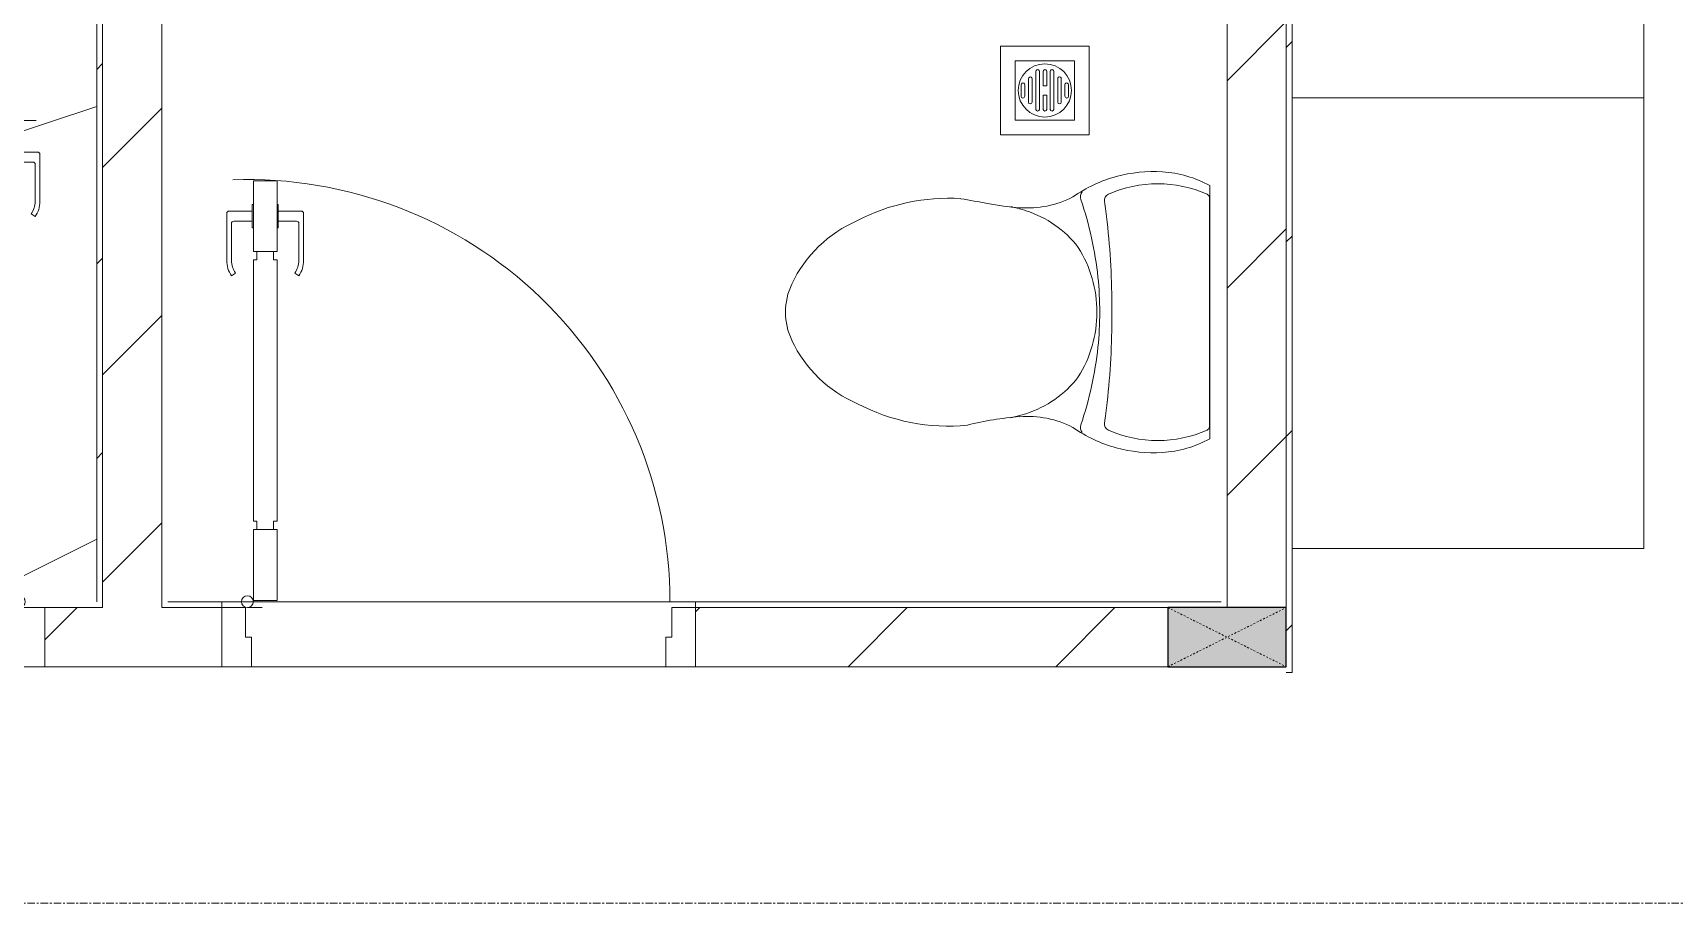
# Model space of a CAD drawing. Header units: millimetres. Extents: x 5121 to 246734, y -48180 to 129206.
# Drawn here: x 63935 to 66708, y 28437 to 29909 of the extents above; entities that cross this region are included whole.
import ezdxf

# ---------------------------------------------------------------- set-up
doc = ezdxf.new("R2010")
doc.units = ezdxf.units.MM
doc.linetypes.add('Dash', pattern=[6, 3, -3])
doc.linetypes.add('Grid Line', pattern=[22.225, 12.7, -3.175, 3.175, -3.175])
for name, color, linetype, lineweight in [('0-1', 7, 'Continuous', 5), ('A-DETL-GENF-1', 50, 'Continuous', 9), ('A-DOOR-1', 253, 'Continuous', 9), ('A-DOOR-2', 50, 'Continuous', 9), ('A-FLOR-1', 50, 'Continuous', 9), ('A-FLOR-PATT-1', 9, 'Continuous', 9), ('A-WALL-1', 250, 'Continuous', 18), ('A-WALL-2', 50, 'Continuous', 9), ('A-WALL-PATT-1', 9, 'Continuous', 9), ('A-WALL-PATT-2', 50, 'Continuous', 9), ('I-FURN', 30, 'Continuous', 9), ('I-FURN-1', 253, 'Continuous', 9), ('I-WALL-1', 50, 'Continuous', 9), ('M-EQPM-1', 253, 'Continuous', 9), ('P-SANR-FIXT-1', 253, 'Continuous', 9), ('S-COLS-2', 10, 'Continuous', 25), ('S-COLS-3', 50, 'Continuous', 9), ('S-COLS-4', 253, 'Continuous', 9), ('S-COLS-HDLN-1', 50, 'Dash', 9), ('S-GRID-1', 1, 'Grid Line', 9)]:
    doc.layers.add(name, color=color, linetype=linetype, lineweight=lineweight)
pattern_1 = [(45, (0, 0), (-175.3625, 175.3625), [])]
pattern_2 = [(45, (0, 0), (-164.4023, 164.4023), [])]

# ---------------------------------------------------------------- blocks, each defined once
blk = doc.blocks.new('DOOR_CW_01 CANH MO-PANEL KINH - DIW_01-900x2200-CỬA GỖ VÂN LAMINATE-553375-TKCS_MB TỔNG THỂ TẦNG 1')
at = {"layer": 'A-DETL-GENF-1'}
for p, q in [((-397, -182), (-397, -62)), ((-397, -62), (-357, -62)), ((-357, -62), (-357, -182)), ((-357, -182), (-397, -182)), ((-391, -196), (-391, -182)), ((-391, -182), (-363, -182)), ((-363, -182), (-363, -196)), ((-397, -196), (-391, -196)), ((-397, -738), (-397, -196)), ((-357, -196), (-363, -196)), ((-357, -196), (-357, -738)), ((-433.9, -711.2), (-427.3, -715.8)), ((-320.1, -711.2), (-326.7, -715.8)), ((-442, -737), (-442, -816.5)), ((-434, -799.5), (-434, -737)), ((-397, -738), (-391, -738)), ((-391, -752), (-391, -738)), ((-357, -738), (-363, -738)), ((-363, -738), (-363, -752)), ((-320, -799.5), (-320, -737)), ((-312, -737), (-312, -816.5)), ((-357, -752), (-397, -752)), ((-397, -752), (-397, -872)), ((-363, -752), (-391, -752)), ((-357, -872), (-357, -752)), ((-399, -803.5), (-430, -803.5)), ((-399, -792.2), (-399, -831.8)), ((-397, -792.2), (-399, -792.2)), ((-397, -792.2), (-397, -831.8)), ((-357, -792.2), (-357, -831.8)), ((-357, -792.2), (-355, -792.2)), ((-355, -792.2), (-355, -831.8)), ((-355, -803.5), (-324, -803.5)), ((-399, -820.5), (-438, -820.5)), ((-399, -831.8), (-397, -831.8)), ((-355, -831.8), (-357, -831.8)), ((-355, -820.5), (-316, -820.5)), ((-397, -872), (-357, -872))]:
    blk.add_line(p, q, dxfattribs=at)
blk.add_circle((-407, -60), 10, dxfattribs=at)
for centre, radius, start, end in [((-407, -60), 814, 268, 0), ((-397, -737), 45, 145, 180), ((-397, -737), 37, 145, 180), ((-357, -737), 37, 0, 35), ((-357, -737), 45, 360, 35), ((-430, -799.5), 4, 180, 270), ((-324, -799.5), 4, 270, 0), ((-438, -816.5), 4, 180, 270), ((-316, -816.5), 4, 270, 0)]:
    blk.add_arc(centre, radius, start, end, dxfattribs=at)
at = {"layer": 'A-DOOR-2'}
for p, q in [((-450, -50), (-450, 50)), ((-450, 50), (-400, 50)), ((-400, 50), (-400, 0)), ((400, 0), (400, 50)), ((400, 50), (450, 50)), ((450, 50), (450, -50)), ((-410, 0), (-410, -50)), ((-400, 0), (-410, 0)), ((410, 0), (400, 0)), ((410, -50), (410, 0)), ((-410, -50), (-450, -50)), ((-407, -50), (-382, -50)), ((450, -50), (410, -50))]:
    blk.add_line(p, q, dxfattribs=at)
blk = doc.blocks.new('DOOR_CW_01 CANH MO-PANEL KINH - DIG_02-800x2200-CỬA NHÔM KÍNH-400864-TKCS_MB TỔNG THỂ TẦNG 1')
at = {"layer": 'A-DETL-GENF-1'}
for p, q in [((-347, 772), (-307, 772)), ((-347, 652), (-347, 772)), ((-307, 772), (-307, 652)), ((-349, 731.8), (-347, 731.8)), ((-349, 692.2), (-349, 731.8)), ((-347, 692.2), (-347, 731.8)), ((-307, 692.2), (-307, 731.8)), ((-305, 731.8), (-307, 731.8)), ((-305, 692.2), (-305, 731.8)), ((-392, 637), (-392, 716.5)), ((-349, 720.5), (-388, 720.5)), ((-384, 699.5), (-384, 637)), ((-349, 703.5), (-380, 703.5)), ((-305, 720.5), (-266, 720.5)), ((-305, 703.5), (-274, 703.5)), ((-270, 699.5), (-270, 637)), ((-262, 637), (-262, 716.5)), ((-347, 692.2), (-349, 692.2)), ((-307, 692.2), (-305, 692.2)), ((-307, 652), (-347, 652)), ((-347, 638), (-341, 638)), ((-347, 638), (-347, 196)), ((-313, 652), (-341, 652)), ((-341, 652), (-341, 638)), ((-313, 638), (-313, 652)), ((-307, 638), (-313, 638)), ((-307, 196), (-307, 638)), ((-383.9, 611.2), (-377.3, 615.8)), ((-270.1, 611.2), (-276.7, 615.8)), ((-347, 196), (-341, 196)), ((-341, 196), (-341, 182)), ((-307, 196), (-313, 196)), ((-313, 182), (-313, 196)), ((-307, 182), (-347, 182)), ((-347, 182), (-347, 62)), ((-341, 182), (-313, 182)), ((-307, 62), (-307, 182)), ((-347, 62), (-307, 62))]:
    blk.add_line(p, q, dxfattribs=at)
blk.add_circle((-357, 60), 10, dxfattribs=at)
for centre, radius, start, end in [((-357, 60), 714, 360, 92), ((-388, 716.5), 4, 90, 180), ((-380, 699.5), 4, 90, 180), ((-274, 699.5), 4, 0, 90), ((-266, 716.5), 4, 0, 90), ((-347, 637), 45, 180, 215), ((-347, 637), 37, 180, 215), ((-307, 637), 37, 325, 0), ((-307, 637), 45, 325, 0)]:
    blk.add_arc(centre, radius, start, end, dxfattribs=at)
at = {"layer": 'A-DOOR-2'}
for p, q in [((-360, 50), (-400, 50)), ((-400, 50), (-400, -50)), ((-360, 0), (-360, 50)), ((-357, 50), (-332, 50)), ((400, 50), (360, 50)), ((360, 50), (360, 0)), ((400, -50), (400, 50)), ((-350, 0), (-360, 0)), ((-350, -50), (-350, 0)), ((360, 0), (350, 0)), ((350, 0), (350, -50)), ((-400, -50), (-350, -50)), ((350, -50), (400, -50))]:
    blk.add_line(p, q, dxfattribs=at)
blk = doc.blocks.new('TOILET - TOILET-400871-TKCS_MB TỔNG THỂ TẦNG 1')
at = {"layer": 'P-SANR-FIXT-1'}
for p, q in [((-171.7, 330.3), (-178.6, 355.5)), ((171.7, 330.3), (178.6, 355.5)), ((214.2, 19), (-214.2, 19)), ((194, 19.9), (-194, 19.9))]:
    blk.add_line(p, q, dxfattribs=at)
for centre, radius, start, end in [((45.1, 528.6), 217.6, 115.2282, 156.7784), ((0, 624.4), 111.7, 64.7718, 115.2282), ((-45.1, 528.6), 217.6, 23.2216, 64.7718), ((137.1, 461.2), 329.8, 152.3122, 185.6513), ((-137.1, 461.2), 329.8, 356.3165, 27.6878), ((-719.2, 297.5), 544.3, 4.5441, 13.9464), ((-1948.3, 805.1), 2171.2, 349.1051, 350.319), ((719.2, 297.5), 544.3, 169.7121, 175.4559), ((-343.5, 327.4), 167.3, 332.62, 4.5441), ((343.5, 327.4), 167.3, 175.4559, 207.38), ((-0.4, 384), 179.5, 197.4036, 232.5964), ((0.4, 384), 179.5, 307.4036, 342.5964), ((-4, 115.7), 233.6, 144.7853, 164.7039), ((4, 115.7), 233.6, 15.2961, 35.2147), ((-195, 224.1), 13.8, 71.0073, 129.3276), ((0.6, 792.1), 586.9, 251.0073, 264.1678), ((0, 416), 206.1, 237.9268, 270), ((0, 416), 206.1, 270, 302.0732), ((-0.6, 792.1), 586.9, 275.8322, 288.9927), ((195, 224.1), 13.8, 50.6724, 108.9927), ((-189.1, 185.5), 11.7, 82.4212, 154.5895), ((178.9, 2951.3), 2778.4, 262.4212, 262.7649), ((-14.3, 1400.4), 1215.6, 262.593, 269.6026), ((0, 786.7), 581.5, 264.1678, 275.8322), ((14.3, 1400.4), 1215.6, 270.3974, 277.407), ((-178.9, 2951.3), 2778.4, 277.2351, 277.5788), ((189.1, 185.5), 11.7, 25.4105, 97.5788), ((1.9, 114.1), 239.7, 164.7039, 183.5487), ((-9.8, 107.2), 207.3, 156.2862, 203.7138), ((0, 3462.8), 3278, 269.6026, 270.3974), ((9.8, 107.2), 207.3, 336.2862, 23.7138), ((-1.9, 114.1), 239.7, 356.4513, 15.2961), ((-46.1, 111.1), 191.6, 183.5487, 208.7191), ((46.1, 111.1), 191.6, 331.2809, 356.4513), ((-193.7, 26.4), 6.48, 203.7138, 267.6832), ((193.7, 26.4), 6.48, 272.3168, 336.2862)]:
    blk.add_arc(centre, radius, start, end, dxfattribs=at)
blk = doc.blocks.new('HE BEP A - HE BEP A-V9-TKCS_MB TỔNG THỂ TẦNG 1')
at = {"layer": 'I-FURN'}
for p, q in [((3.5, 605.3), (3.5, 11)), ((765.9, 11), (765.9, 605.3)), ((765.9, 11), (765.9, 605.3)), ((3.5, 11), (765.9, 11)), ((4293.5, 11), (765.9, 11))]:
    blk.add_line(p, q, dxfattribs=at)
at = {"layer": 'I-FURN-1'}
for p, q in [((3.5, 605.3), (3.5, 11)), ((3.5, 11), (4293.5, 11))]:
    blk.add_line(p, q, dxfattribs=at)
blk = doc.blocks.new('THU NUOC - THU NUOC-V73-TKCS_MB TỔNG THỂ TẦNG 1')
at = {"layer": 'M-EQPM-1'}
for p, q in [((-66.3, -70.6), (-66.3, 79.4)), ((-66.3, 79.4), (83.7, 79.4)), ((83.7, 79.4), (83.7, -70.6)), ((58.7, 54.4), (-41.3, 54.4)), ((-41.3, 54.4), (-41.3, -45.6)), ((-11, 32.1), (28.5, 32.1)), ((-1.1, 44.5), (18.5, 44.5)), ((18.5, 38.5), (-1.1, 38.5)), ((58.7, -45.6), (58.7, 54.4)), ((-23.3, 19.6), (40.9, 19.6)), ((40.9, 13.6), (-23.3, 13.6)), ((-23.3, 7.2), (0.7, 7.2)), ((0.7, 1.2), (-23.3, 1.2)), ((28.5, 26.1), (-11, 26.1)), ((0.7, 7.2), (0.7, 1.2)), ((16.7, 1.2), (16.7, 7.2)), ((16.7, 7.2), (40.9, 7.2)), ((40.9, 1.2), (16.7, 1.2)), ((-23.3, -4.8), (40.9, -4.8)), ((40.9, -10.8), (-23.3, -10.8)), ((-11, -17.3), (28.5, -17.3)), ((28.5, -23.3), (-11, -23.3)), ((-41.3, -45.6), (58.7, -45.6)), ((-1.1, -29.6), (18.5, -29.6)), ((18.5, -35.6), (-1.1, -35.6)), ((83.7, -70.6), (-66.3, -70.6))]:
    blk.add_line(p, q, dxfattribs=at)
for centre, radius, start, end in [((8.7, 4.4), 45, 0, 180), ((8.7, 4.4), 45, 360, 180), ((-11, 29.1), 3, 90, 270), ((-1.1, 41.5), 3, 90, 270), ((18.5, 41.5), 3, 270, 90), ((28.5, 29.1), 3, 270, 90), ((8.7, 4.4), 45, 180, 0), ((8.7, 4.4), 45, 180, 360), ((-23.3, 16.6), 3, 90, 270), ((-23.3, 4.2), 3, 90, 270), ((40.9, 16.6), 3, 270, 90), ((40.9, 4.2), 3, 270, 90), ((-23.3, -7.8), 3, 90, 270), ((-11, -20.3), 3, 90, 270), ((28.5, -20.3), 3, 270, 90), ((40.9, -7.8), 3, 270, 90), ((-1.1, -32.6), 3, 90, 270), ((18.5, -32.6), 3, 270, 90)]:
    blk.add_arc(centre, radius, start, end, dxfattribs=at)
blk = doc.blocks.new('G1_SOF - BO TRU - 100x200-V74-TKCS_MB TỔNG THỂ TẦNG 1')
at = {"layer": 'S-COLS-3'}
blk.add_hatch(color=256, dxfattribs=at).paths.add_polyline_path([(50, -100), (50, 100), (-50, 100), (-50, -100), (-44.8, -100)])
at = {"layer": 'S-COLS-2'}
for p, q in [((50, 100), (-50, 100)), ((-50, 100), (-50, -100)), ((50, -100), (50, 100)), ((-50, -100), (50, -100))]:
    blk.add_line(p, q, dxfattribs=at)
at = {"layer": 'S-COLS-HDLN-1'}
for p, q in [((50, 100), (-50, -100)), ((-50, 100), (50, -100))]:
    blk.add_line(p, q, dxfattribs=at)
blk = doc.blocks.new('NCV_TKTC_TANG 1_rvt-1-TKCS_MB TỔNG THỂ TẦNG 1')
at = {"layer": 'A-FLOR-PATT-1'}
h = blk.add_hatch(dxfattribs=at)
h.set_pattern_fill('FP_5', color=256, style=0, pattern_type=2)
h.set_pattern_definition([(0, (0, 0), (2519.68, 629.92), [103.937, -1785.823, 103.937, -1785.823, -10078.72]), (0, (0, 0), (2519.68, 629.92), [-3779.52, 103.937, -3675.583, 103.937, -1785.823, -4409.44]), (0, (0, 0), (2519.68, 629.92), [-9448.8, 103.937, -1155.903, 103.937, -3045.663]), (120, (944.9, 314.96), (-1805.367, 1867.147), [103.937, -1785.823, 103.937, -11864.543]), (120, (944.9, 314.96), (-1805.367, 1867.147), [-1993.697, -1785.823, 103.937, -3675.583, -6299.2]), (120, (944.9, 314.96), (-1805.367, 1867.147), [-7559.04, 103.937, -1785.823, 103.937, -4305.503]), (120, (944.9, 314.96), (-1805.367, 1867.147), [-9552.737, -1155.903, 103.937, -3045.663]), (240, (1259.84, 1574.8), (-714.313, -2497.067), [103.937, -1785.823, 103.937, -11864.543]), (240, (1259.84, 1574.8), (-714.313, -2497.067), [-1993.697, -1785.823, 103.937, -3675.583, -6299.2]), (240, (1259.84, 1574.8), (-714.313, -2497.067), [-7559.04, 103.937, -1785.823, 103.937, -4305.503]), (240, (1259.84, 1574.8), (-714.313, -2497.067), [-9552.737, -1155.903, 103.937, -3045.663])])
h.paths.add_polyline_path([(62682.4, 28936.9), (64042.6, 28936.9), (64042.6, 32436.9), (64052.6, 32436.9), (64052.6, 33236.9), (64042.6, 33236.9), (64042.6, 33326.9), (62637.6, 33326.9), (62637.6, 32776.9), (61187.6, 32776.9), (61186.3, 32226.9), (61512.9, 32226.8), (61512.9, 31776.8), (63001.5, 31776.8), (63030.2, 31773), (63057, 31761.9), (63080, 31744.2), (63097.7, 31721.2), (63108.8, 31694.4), (63112.6, 31665.7), (63112.6, 30238.2), (63108.8, 30209.5), (63097.7, 30182.7), (63080, 30159.7), (63057, 30142), (63030.2, 30130.9), (63001.5, 30127.1), (61512.9, 30127.1), (61512.9, 29677.1), (61062.6, 29677.1), (61062.6, 28936.9), (62652.6, 28936.9)])
h = blk.add_hatch(dxfattribs=at)
h.set_pattern_fill('FP_4', color=256, style=0, pattern_type=2)
h.set_pattern_definition([(216.87, (516.46, 1291.15), (3873.4454, 2582.3069), [645.575, -5810.175]), (206.565, (1291.15, 903.8), (-1291.1515, -1291.149), [1443.55, -1443.55]), (198.435, (1291.15, 258.23), (-2582.2983, -1291.1527), [816.596, -3266.38])])
h.paths.add_polyline_path([(62682.4, 28936.9), (64042.6, 28936.9), (64042.6, 32436.9), (64052.6, 32436.9), (64052.6, 33236.9), (64042.6, 33236.9), (64042.6, 33326.9), (62637.6, 33326.9), (62637.6, 32776.9), (61187.6, 32776.9), (61186.3, 32226.9), (61512.9, 32226.8), (61512.9, 31776.8), (63001.5, 31776.8), (63030.2, 31773), (63057, 31761.9), (63080, 31744.2), (63097.7, 31721.2), (63108.8, 31694.4), (63112.6, 31665.7), (63112.6, 30238.2), (63108.8, 30209.5), (63097.7, 30182.7), (63080, 30159.7), (63057, 30142), (63030.2, 30130.9), (63001.5, 30127.1), (61512.9, 30127.1), (61512.9, 29677.1), (61062.6, 29677.1), (61062.6, 28936.9), (62652.6, 28936.9)])
at = {"layer": 'A-WALL-PATT-1'}
h = blk.add_hatch(dxfattribs=at)
h.set_pattern_fill('FP_2', color=256, style=0, pattern_type=2)
h.set_pattern_definition(pattern_1)
h.paths.add_polyline_path([(66000.1, 28936.9), (66052.6, 28936.9), (66052.6, 31236.9), (65952.6, 31236.9), (65952.6, 28936.9), (65964.7, 28936.9)])
h.paths.add_polyline_path([(65957.3, 31336.9), (66052.6, 31336.9), (66052.6, 33336.9), (65952.6, 33335.4), (65952.6, 31336.9)])
h = blk.add_hatch(dxfattribs=at)
h.set_pattern_fill('FP_2', color=256, style=0, pattern_type=2)
h.set_pattern_definition(pattern_1)
h.paths.add_polyline_path([(64057.1, 28936.9), (64152.6, 28936.9), (64152.6, 30886.9), (64052.6, 30886.9), (64053, 28936.9)])
h = blk.add_hatch(dxfattribs=at)
h.set_pattern_fill('FP_2', color=256, style=0, pattern_type=2)
h.set_pattern_definition(pattern_1)
h.paths.add_polyline_path([(64053, 28836.9), (64254.2, 28836.9), (64254.2, 28936.9), (63954.6, 28936.9), (63954.6, 28836.9), (64052.6, 28836.9)])
h.paths.add_polyline_path([(65500.7, 28836.9), (65852.6, 28836.9), (65852.6, 28936.9), (65054.2, 28936.9), (65054.2, 28836.9)])
h.paths.add_polyline_path([(61917.5, 28836.9), (62552.6, 28836.9), (62552.6, 28936.9), (61052.6, 28936.9), (61052.6, 28836.9), (61672.8, 28836.9)])
h.paths.add_polyline_path([(62752.6, 28836.9), (63054.6, 28836.9), (63054.6, 28936.9), (62752.6, 28936.9), (62752.6, 28861.8)])
at = {"layer": 'A-WALL-PATT-2'}
h = blk.add_hatch(dxfattribs=at)
h.set_pattern_fill('FP_10', color=256, style=0, pattern_type=2)
h.set_pattern_definition(pattern_2)
h.paths.add_polyline_path([(64052.6, 28936.9), (64052.6, 32436.9), (64042.6, 32436.9), (64042.6, 28936.9)])
h.paths.add_polyline_path([(64052.6, 33236.9), (64052.6, 33336.9), (64042.6, 33336.9), (64042.6, 33236.9)])
h = blk.add_hatch(dxfattribs=at)
h.set_pattern_fill('FP_10', color=256, style=0, pattern_type=2)
h.set_pattern_definition(pattern_2)
h.paths.add_polyline_path([(66053.6, 28826.9), (66062.6, 28826.9), (66062.6, 33326.9), (66052.6, 33326.9), (66052.6, 28826.9)])
at = {"layer": 'A-FLOR-1'}
blk.add_line((65004.2, 28836.9), (64304.2, 28836.9), dxfattribs=at)
at = {"layer": 'A-WALL-1'}
for p, q in [((66062.6, 28826.9), (66062.6, 33326.9)), ((64042.6, 32436.9), (64042.6, 28946.9)), ((64052.6, 28936.9), (64052.6, 31336.9)), ((65952.6, 31236.9), (65952.6, 28936.9)), ((66052.6, 28936.9), (66052.6, 31236.9)), ((66052.6, 31236.9), (66052.6, 28936.9)), ((64052.6, 30886.9), (64052.6, 28936.9)), ((64152.6, 28936.9), (64152.6, 30886.9)), ((64052.6, 28936.9), (64042.6, 28936.9)), ((64042.6, 28936.9), (64052.6, 28936.9)), ((64162.6, 28936.9), (64152.6, 28936.9)), ((64254.2, 28946.9), (64162.6, 28946.9)), ((64254.2, 28936.9), (64254.2, 28946.9)), ((65942.6, 28946.9), (65054.2, 28946.9)), ((65054.2, 28946.9), (65054.2, 28936.9)), ((65952.6, 28936.9), (65952.6, 28946.9)), ((66052.6, 28826.9), (66062.6, 28826.9))]:
    blk.add_line(p, q, dxfattribs=at)
at = {"layer": 'A-WALL-2'}
for p, q in [((64042.6, 28936.9), (63954.6, 28936.9)), ((64254.2, 28936.9), (64162.6, 28936.9)), ((64162.6, 28936.9), (64254.2, 28936.9)), ((65852.6, 28936.9), (65054.2, 28936.9)), ((65054.2, 28936.9), (65852.6, 28936.9)), ((63954.6, 28836.9), (64254.2, 28836.9)), ((65004.2, 28836.9), (64304.2, 28836.9)), ((65054.2, 28836.9), (65852.6, 28836.9))]:
    blk.add_line(p, q, dxfattribs=at)
at = {"layer": 'I-WALL-1'}
blk.add_line((64254.2, 28946.9), (65054.2, 28946.9), dxfattribs=at)
at = {"layer": 'A-DOOR-1', "rotation": 180}
blk.add_blockref('DOOR_CW_01 CANH MO-PANEL KINH - DIW_01-900x2200-CỬA GỖ VÂN LAMINATE-553375-TKCS_MB TỔNG THỂ TẦNG 1', (63504.6, 28886.9), dxfattribs=at)
at = {"layer": 'A-DOOR-1'}
blk.add_blockref('DOOR_CW_01 CANH MO-PANEL KINH - DIG_02-800x2200-CỬA NHÔM KÍNH-400864-TKCS_MB TỔNG THỂ TẦNG 1', (64654.2, 28886.9), dxfattribs=at)
at = {"layer": 'I-FURN-1', "rotation": 90.00000000000026}
blk.add_blockref('HE BEP A - HE BEP A-V9-TKCS_MB TỔNG THỂ TẦNG 1', (66667.9, 29033.4), dxfattribs=at)
at = {"layer": 'M-EQPM-1', "rotation": 89.99999999999974}
blk.add_blockref('THU NUOC - THU NUOC-V73-TKCS_MB TỔNG THỂ TẦNG 1', (65649.1, 29802.8), dxfattribs=at)
at = {"layer": 'P-SANR-FIXT-1', "rotation": 90.00000000000034}
blk.add_blockref('TOILET - TOILET-400871-TKCS_MB TỔNG THỂ TẦNG 1', (65942.6, 29436.5), dxfattribs=at)
at = {"layer": 'S-COLS-4', "rotation": 89.99999999999945}
blk.add_blockref('G1_SOF - BO TRU - 100x200-V74-TKCS_MB TỔNG THỂ TẦNG 1', (65952.6, 28886.9), dxfattribs=at)

msp = doc.modelspace()

# ---------------------------------------------------------------- linework, layer by layer
at = {"layer": 'S-GRID-1'}
msp.add_line((129301.8, 28436.9), (31601.8, 28436.9), dxfattribs=at)

# ---------------------------------------------------------------- block references
at = {"layer": '0-1'}
msp.add_blockref('NCV_TKTC_TANG 1_rvt-1-TKCS_MB TỔNG THỂ TẦNG 1', (0, 0), dxfattribs=at)

doc.saveas('drawing.dxf')
